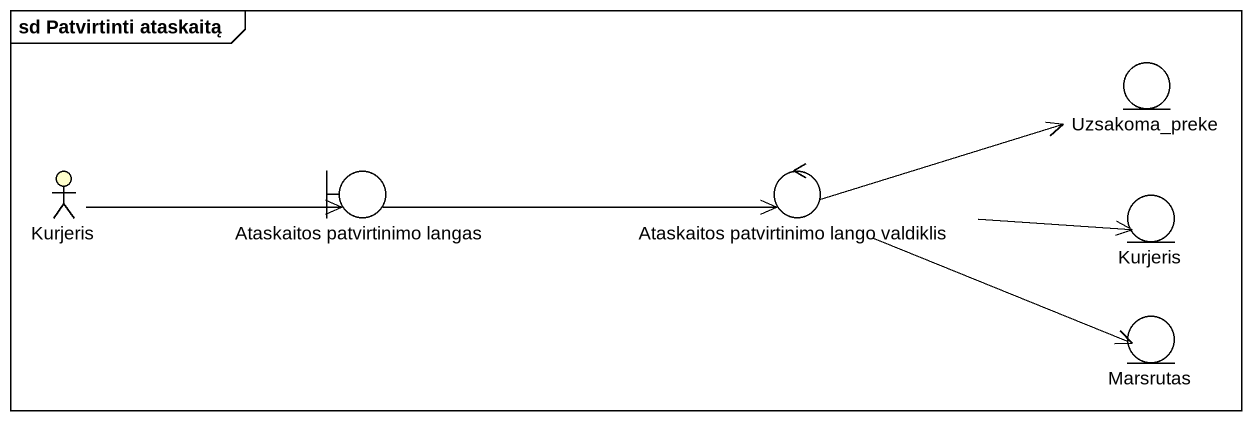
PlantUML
@startuml
mainframe sd Patvirtinti ataskaitą
entity Uzsakoma_preke
actor Kurjeris #FFFFCC
boundary "Ataskaitos patvirtinimo langas" as Ataskaitos_patvirtinimo
control "Ataskaitos patvirtinimo lango valdiklis" as Ataskaitos_patvirtinimo_2
entity "Kurjeris" as Kurjeris_2
entity Marsrutas
Kurjeris -right-> Ataskaitos_patvirtinimo
Ataskaitos_patvirtinimo -right-> Ataskaitos_patvirtinimo_2
Ataskaitos_patvirtinimo_2 -right-> Uzsakoma_preke
Ataskaitos_patvirtinimo_2 -right-> Kurjeris_2
Ataskaitos_patvirtinimo_2 -right-> Marsrutas
@enduml
